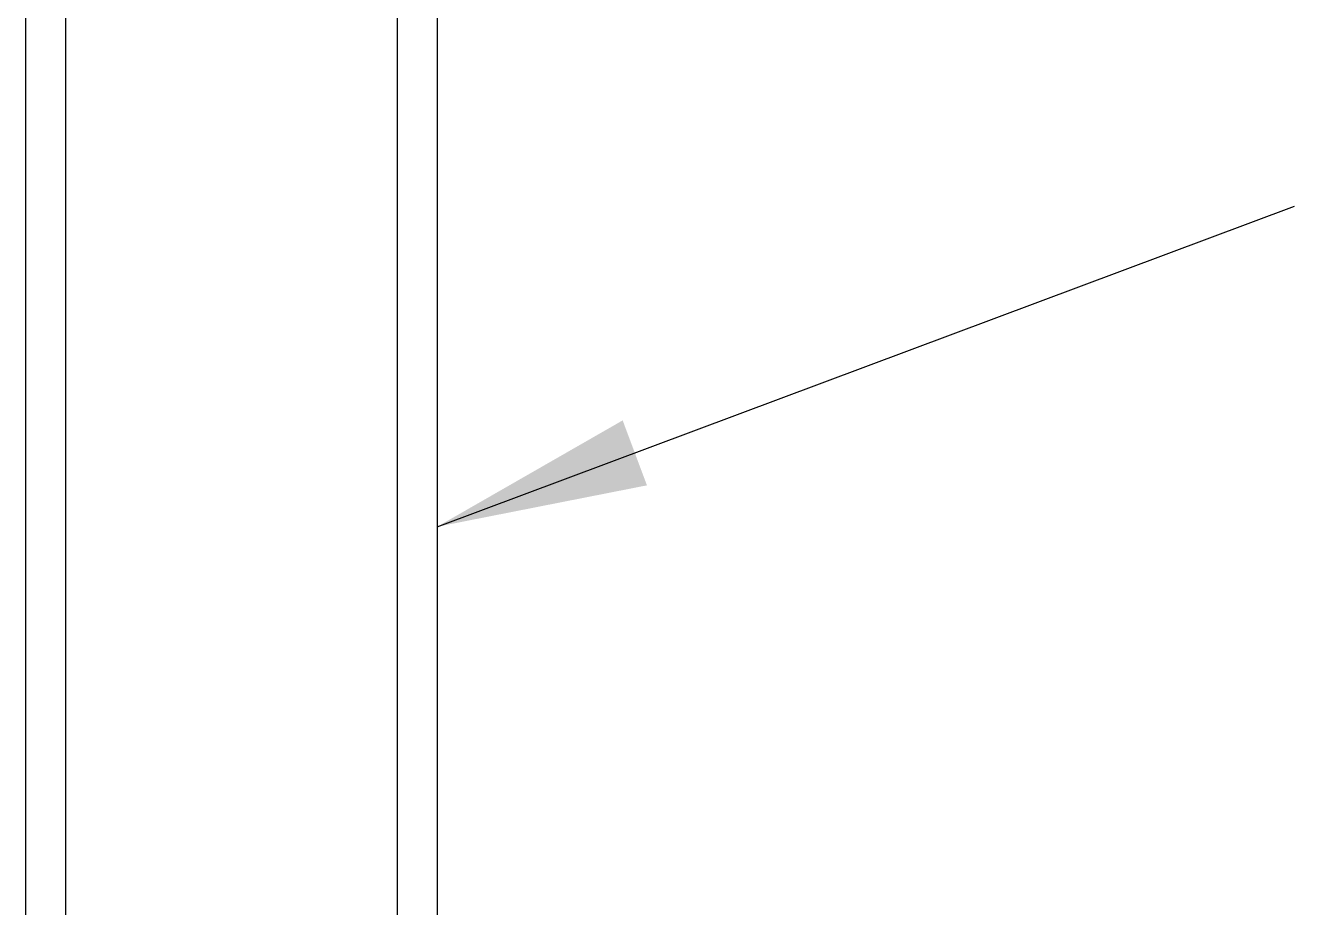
# Model space of a CAD drawing. Extents: x -191212 to 1245715665, y -234495 to 250873.
# Drawn here: x 190329.7 to 190730.1, y 131333 to 131611.3 of the extents above; entities that cross this region are included whole.
import ezdxf

# ---------------------------------------------------------------- set-up
doc = ezdxf.new("R2010")
doc.units = 0
doc.header["$LTSCALE"] = 500
doc.layers.get('0').update_dxf_attribs({"linetype": 'CONTINUOUS'})
doc.layers.add('PUB_TEXT', color=7, linetype='CONTINUOUS')
doc.styles.get("Standard").update_dxf_attribs({"font": 'tssdeng.shx', "width": 0.7, "bigfont": 'hztxt.shx'})
doc.dimstyles.get("Standard").update_dxf_attribs({"dimscale": 100, "dimtxt": 3.5, "dimasz": 1, "dimexe": 2.5, "dimexo": 3, "dimgap": 1.5, "dimtad": 1, "dimdec": 0, "dimzin": 0, "dimdsep": 46, "dimtxsty": 'Standard', "dimblk": 'ARCHTICK', "dimcen": 0.09, "dimadec": 0, "dimazin": 0, "dimtfac": 1, "dimtdec": 0, "dimtix": 1, "dimtmove": 2, "dimatfit": 3, "dimfxl": 1, "dimtolj": 1, "dimtzin": 0, "dimarcsym": 0})

# ---------------------------------------------------------------- blocks, each defined once
blk = doc.blocks.new('_ArchTick')
at = {"color": 0, "linetype": 'ByBlock', "const_width": 0.4}
blk.add_lwpolyline([(-0.5, -0.5), (0.5, 0.5)], dxfattribs=at)
blk = doc.blocks.new('gg')
at = {"linetype": 'Continuous'}
for p, q in [((-457991.19, -352377.72), (-457991.19, -353963.78)), ((-457972.14, -352377.72), (-457972.14, -353963.78)), ((-457814.98, -352377.72), (-457814.98, -353963.78)), ((-457795.93, -352377.72), (-457795.93, -353963.78))]:
    blk.add_line(p, q, dxfattribs=at)
blk.add_leader([(-457795.93, -352946.89), (-457389.44, -352794.98)], dimstyle='Standard', override={"dimgap": 20, "dimtad": 0})

msp = doc.modelspace()

# ---------------------------------------------------------------- block references
at = {"layer": 'PUB_TEXT', "xscale": 0.6652800000000001, "yscale": 0.6652800000000001, "zscale": 0.6652800000000001}
msp.add_blockref('gg', (495022.1, 366261.68), dxfattribs=at)

doc.saveas('drawing.dxf')
